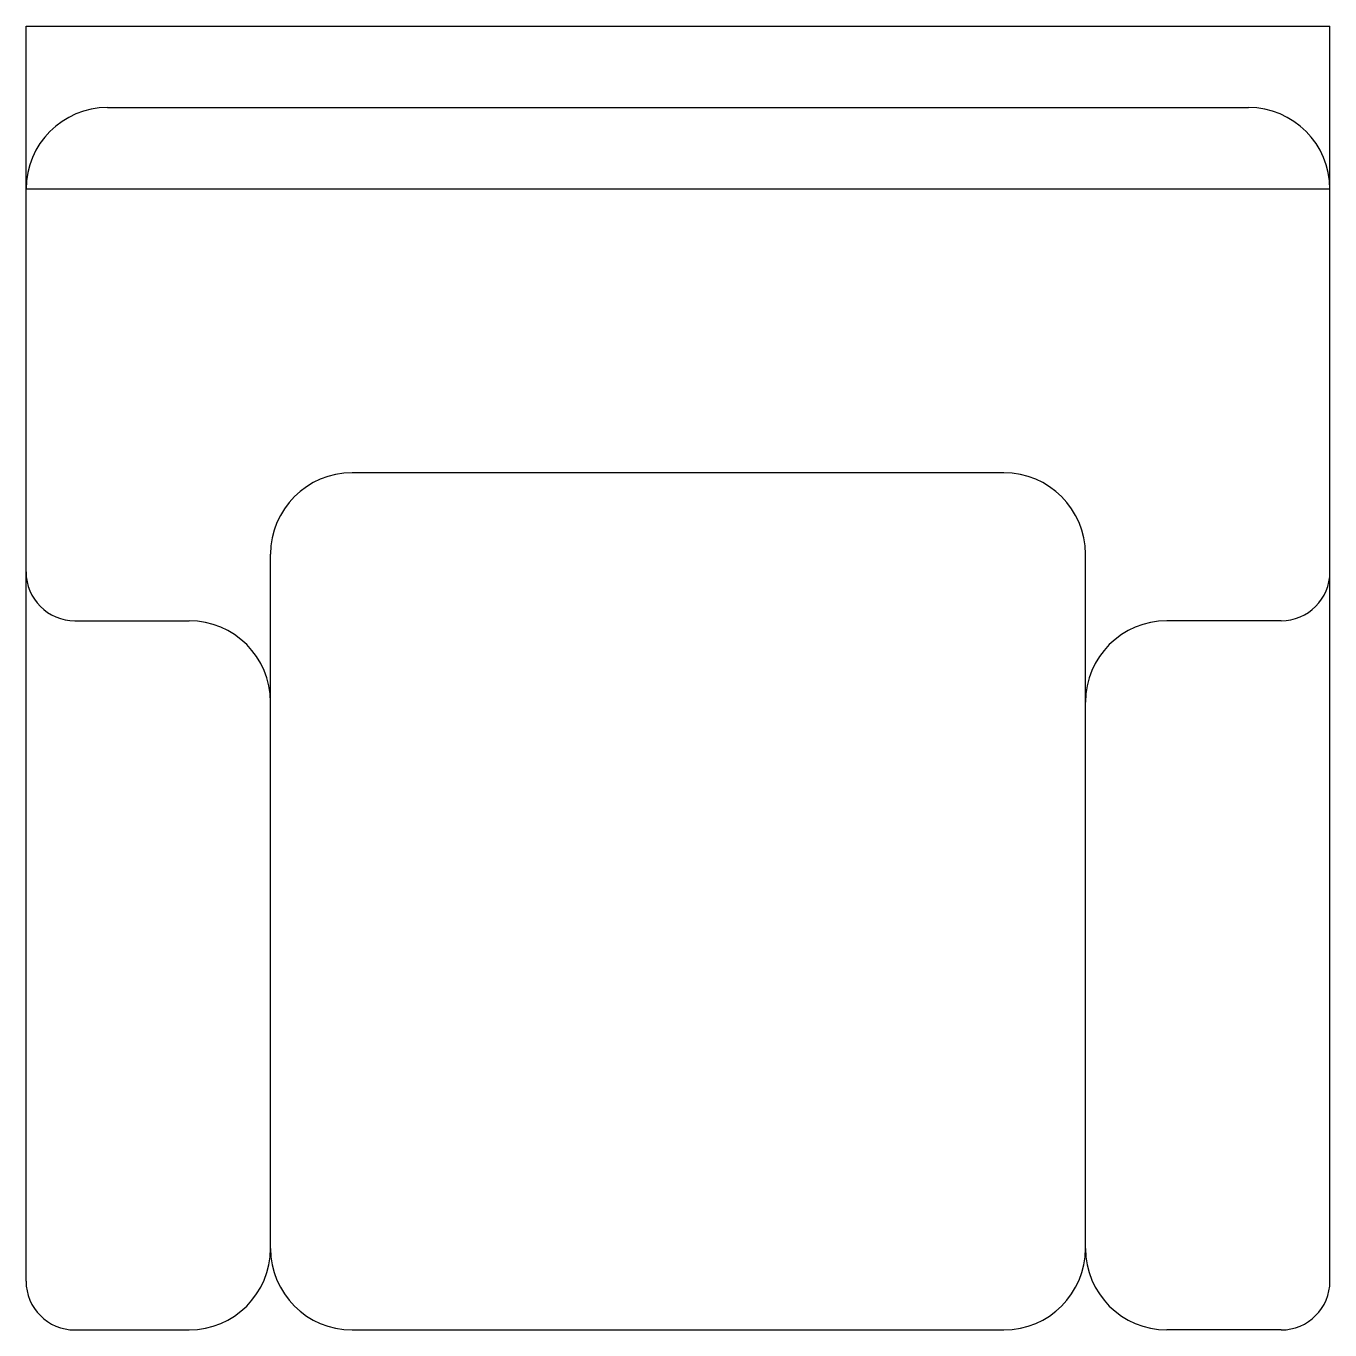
# Model space of a CAD drawing. Extents: x -0.4 to 0.4, y -0.8 to 0.
import ezdxf

# ---------------------------------------------------------------- set-up
doc = ezdxf.new("R2010")
doc.units = 0
doc.header["$MEASUREMENT"] = 0
doc.layers.add('A-MOBILIA', color=2, linetype='CONTINUOUS')

msp = doc.modelspace()

# ---------------------------------------------------------------- linework, layer by layer
at = {"layer": 'A-MOBILIA'}
for p, q in [((-0.4, -0.1), (-0.4, 0)), ((-0.4, 0), (0.4, 0)), ((0.4, -0.1), (0.4, 0)), ((-0.4, -0.33486), (-0.4, -0.1)), ((0.4, -0.33486), (0.4, -0.1)), ((-0.25, -0.75), (-0.25, -0.32409)), ((0.25, -0.75), (0.25, -0.32409)), ((-0.4, -0.77), (-0.4, -0.33486)), ((0.4, -0.77), (0.4, -0.33486)), ((-0.37, -0.36486), (-0.3, -0.36486)), ((0.37, -0.36486), (0.3, -0.36486)), ((-0.37, -0.8), (-0.3, -0.8)), ((0.37, -0.8), (0.3, -0.8))]:
    msp.add_line(p, q, dxfattribs=at)
for points in [[(-0.35, -0.05), (0.1, -0.05), (0.35, -0.05)], [(0.4, -0.1), (0.1, -0.1), (-0.4, -0.1)], [(0.2, -0.27409), (0.1, -0.27409), (-0.2, -0.27409)], [(-0.2, -0.8), (0.1, -0.8), (0.2, -0.8)]]:
    msp.add_lwpolyline(points, dxfattribs=at)
for centre, radius, start, end in [((-0.35, -0.1), 0.05, 90, 180), ((0.35, -0.1), 0.05, 0, 90), ((-0.2, -0.32409), 0.05, 90, 180), ((0.2, -0.32409), 0.05, 0, 90), ((-0.37, -0.33486), 0.03, 180, 270), ((0.37, -0.33486), 0.03, 270, 0), ((-0.3, -0.41486), 0.05, 0, 90), ((0.3, -0.41486), 0.05, 90, 180), ((-0.3, -0.75), 0.05, 270, 0), ((-0.2, -0.75), 0.05, 180, 270), ((0.2, -0.75), 0.05, 270, 0), ((0.3, -0.75), 0.05, 180, 270), ((-0.37, -0.77), 0.03, 180, 270), ((0.37, -0.77), 0.03, 270, 0)]:
    msp.add_arc(centre, radius, start, end, dxfattribs=at)

doc.saveas('drawing.dxf')
